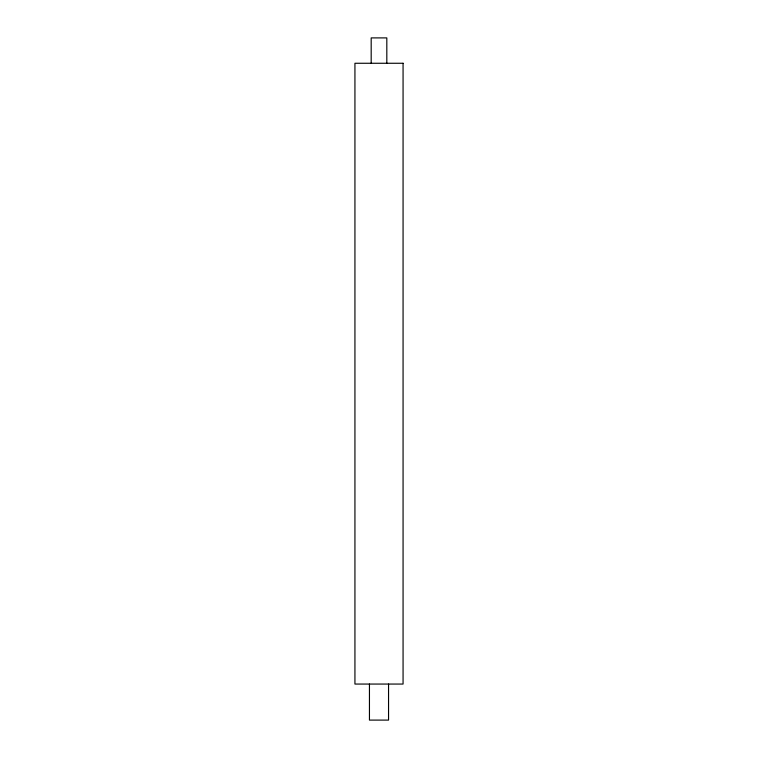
<?xml version="1.0" encoding="UTF-8"?>
<svg xmlns="http://www.w3.org/2000/svg" width="758" height="758" viewBox="0 0 758 758"><rect width="100%" height="100%" fill="white"/><g stroke="black" fill="none" stroke-linecap="round" stroke-linejoin="round"><path stroke-width="1.14" d="M388.551 684.057L388.551 720.1L369.449 720.1L369.449 684.057M386.817 63.265L386.817 37.9L371.183 37.9L371.183 63.265M403.066 63.265L354.934 63.265L354.934 684.057L403.066 684.057L403.066 63.265"/></g></svg>
